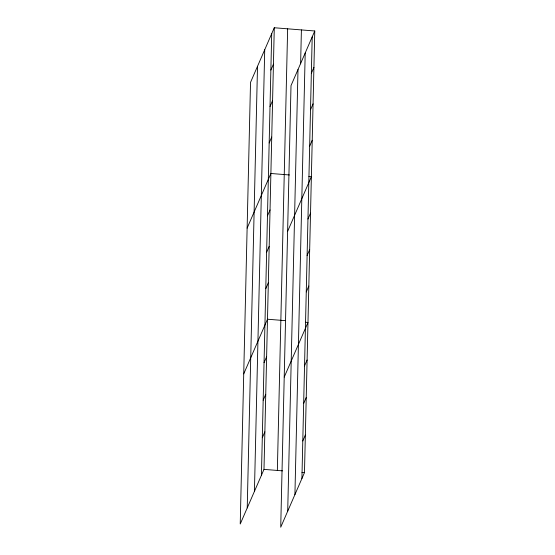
<?xml version="1.0" encoding="UTF-8"?>
<svg xmlns="http://www.w3.org/2000/svg" width="555" height="555" viewBox="0 0 555 555"><rect width="100%" height="100%" fill="white"/><g stroke="black" fill="none" stroke-linecap="round" stroke-linejoin="round"><path stroke-width="0.83" d="M247.225 507.936L257.513 66.309M254.433 491.362L264.721 49.735M261.426 475.281L271.714 33.647M274.281 27.75L250.52 82.39L240.232 524.017L263.993 469.377L274.281 27.75L314.768 30.983L304.48 472.61L280.719 527.25L291.007 85.623L314.768 30.983M277.354 470.446L287.643 28.818M287.712 511.169L298 69.535M300.616 63.804L301.407 29.914M294.92 494.595L305.208 52.968M301.913 478.507L312.201 36.88M270.861 70.083L273.428 64.186M270.014 106.518L272.581 100.621M269.168 142.954L271.735 137.05M311.355 73.316L313.922 67.412M247.128 228.126L270.882 173.486L289.405 174.964M310.509 109.751L313.069 103.847M267.468 215.819L270.035 209.922M309.655 146.18L312.222 140.283M266.622 252.254L269.189 246.358M287.615 231.359L311.376 176.719L308.871 176.518M265.769 288.69L268.336 282.793M307.956 219.052L310.522 213.155M243.728 373.869L267.489 319.222L285.152 320.637M307.109 255.487L309.676 249.583M264.048 362.665L266.615 356.761M306.263 291.923L308.83 286.019M263.174 400.204L265.741 394.3M284.222 377.095L307.976 322.455L305.472 322.254M262.3 437.742L264.867 431.839M304.535 365.891L307.102 359.994M303.661 403.429L306.228 397.533M302.787 440.968L305.354 435.071M263.993 469.377L282.516 470.855M301.975 472.409L304.48 472.61"/></g></svg>
